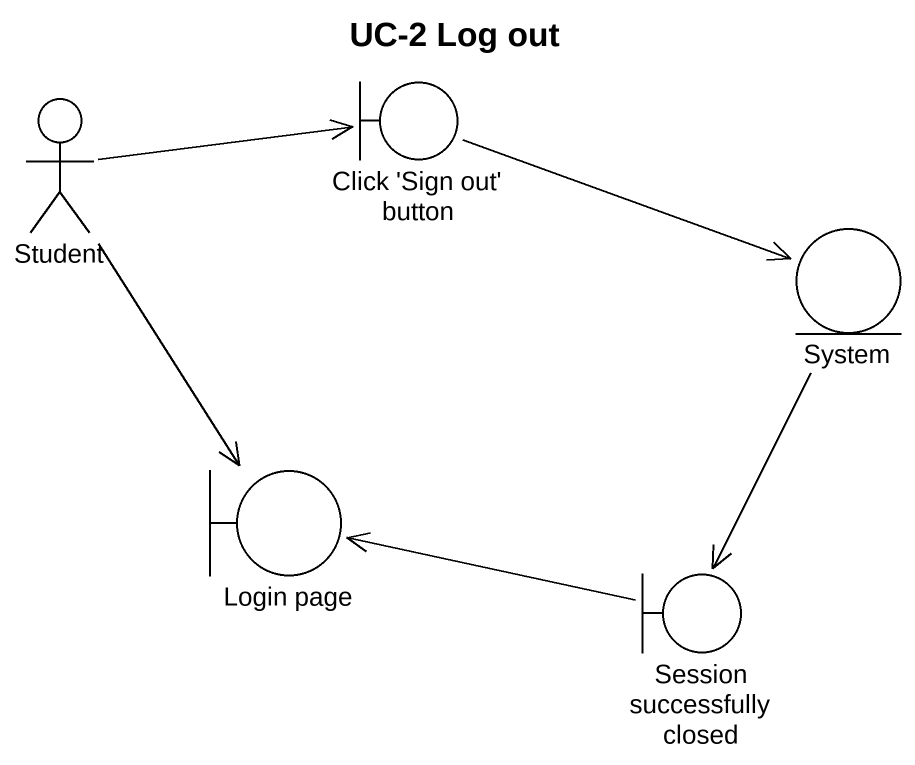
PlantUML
@startuml
title UC-2 Log out
actor Student
boundary "Click 'Sign out' button" as Click_Sign_out_button
entity System
boundary "Login page" as Login_page
boundary "Session successfully closed" as Session_successfully_closed
Student -right-> Click_Sign_out_button
Student --> Login_page
Click_Sign_out_button -right-> System
System --> Session_successfully_closed
Session_successfully_closed -left-> Login_page
@enduml
